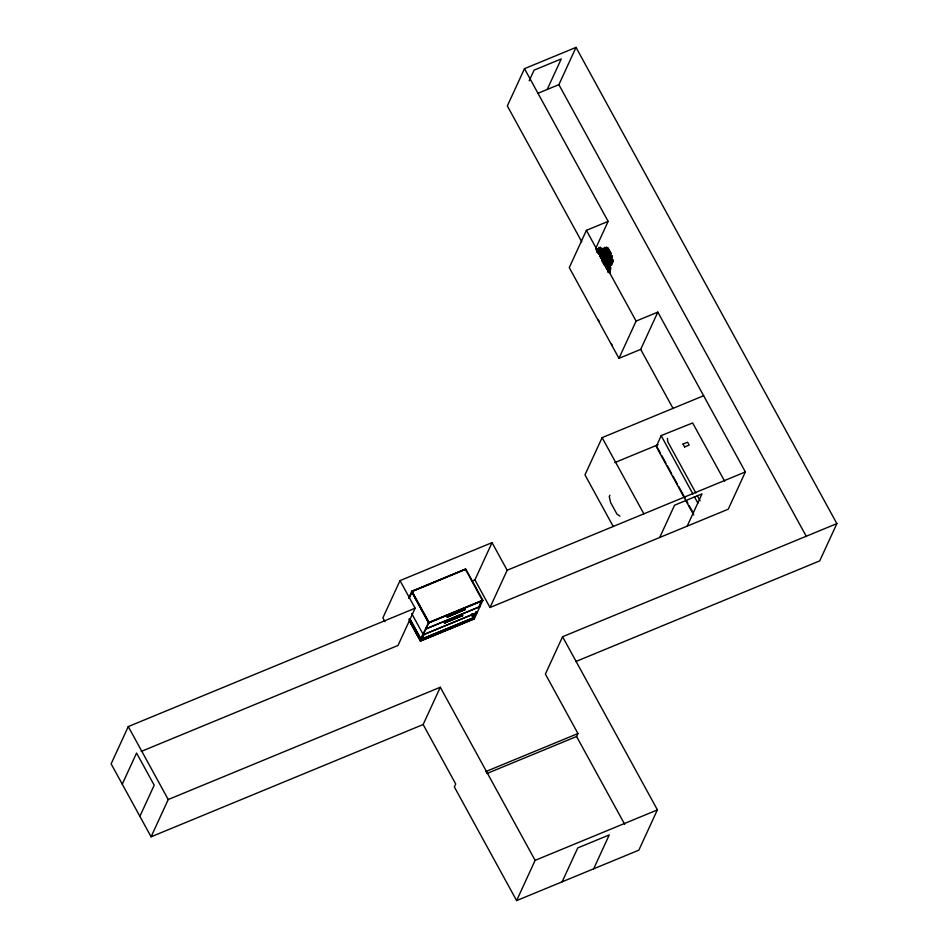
<?xml version="1.0" encoding="UTF-8"?>
<svg xmlns="http://www.w3.org/2000/svg" width="948" height="948" viewBox="0 0 948 948"><rect width="100%" height="100%" fill="white"/><g stroke="black" fill="none" stroke-linecap="round" stroke-linejoin="round"><path stroke-width="1.42" d="M609.173 258.697L611.614 257.927L610.05 257.181L610.974 256.043L609.434 256.292L609.066 255.522M604.658 263.106L605.073 261.909L604.528 261.091L603.935 262.347L603.84 260.025L605.108 259.219M608.225 254.929L608.249 253.744L607.49 254.502L606.222 253.365L606.803 252.263L605.559 252.749L605.262 251.801L604.125 252.595L605.274 254.36M610.085 263.129L609.386 265.037L610.702 265.582L610.844 264.741L612.076 264.776L611.105 263.899L611.898 263.414L610.678 262.703M606.27 262.158L604.457 263.994L605.073 264.018L605.476 262.786L604.409 262.952M608.474 249.928L608.391 251.125L609.742 251.599L608.758 252.132L609.374 253.069L608.106 253.009L607.312 249.857L607.644 250.533M610.476 260.605L610.559 259.894M604.303 265.523L604.48 264.16M601.53 251.967L601.056 250.627L602.466 251.493L602.999 249.905L603.651 251.445L605.037 250.924L604.8 252.926L600.925 253.377L600.736 252.464M599.871 256.635L599.563 255.605M603.84 262.525L604.978 264.397L604.362 264.184M598.686 253.791L601.127 253.614L601.008 254.668M606.637 258.188L606.353 256.624M603.568 251.718L605.037 250.793L604.623 251.599L605.997 251.872L606.779 251.066L606.696 252.132L607.573 252.215L607.087 253.317L605.357 252.761L605.334 251.019L606.009 251.812L604.729 252.334L605.381 253.377L603.663 252.725M599.788 249.822L599.539 251.232L598.413 251.173L598.591 252.808L600.274 252.654M598.615 251.907L598.757 251.137L597.11 250.616L596.908 251.694M667.416 438.438L667.748 441.685L695.879 493.031M604.409 254.917L605.049 252.843L605.215 253.874L606.104 253.626L605.618 254.384M605.713 263.106L606.542 262.217M609.564 262.513L610.085 260.51L608.498 259.278M603.212 258.52L603.023 259.444L601.482 258.555M601.316 251.907L601.565 250.746L600.511 251.339M601.553 252.666L601.861 253.803L602.786 253.258L602.241 252.512L601.139 253.495L599.93 253.021L600.771 252.524L600.084 251.706L601.174 252.097L601.376 251.03C603.129 252.239 600.475 254.005 602.892 254.147L601.364 252.405L601.648 254.467M600.546 252.429L600.771 253.4L599.563 253.46M609.92 262.371L608.095 259.124M602.347 254.799L602.383 253.709L600.44 254.479L600.653 253.519L599.515 253.424L600.534 252.915M606.767 252.689L606.412 253.827L607.727 254.194L606.59 255.285L607.064 253.922L606.045 254.834M602.43 252.559L601.162 254.562L599.954 254.1L600.795 253.649L599.871 252.725L601.162 253.341L600.274 252.784M610.465 260.309L609.481 261.541C611.093 263.556 605.369 259.29 607.194 263.449L608.237 263.378L607.632 263.994L608.32 264.788L609.149 264.255L608.403 263.757L608.889 262.857L606.187 265.12L605.962 264.042L605.073 264.16M465.575 569.404L482.603 600.783L428.686 622.955L411.645 591.576L465.741 569.049L482.828 600.262L428.982 622.575L411.811 591.22L465.681 569.049M423.626 633.513L422.867 633.821L423.258 634.757L477.152 612.491L476.844 611.685L473.751 618.7L421.457 640.279L473.585 618.653L471.843 615.169L473.68 618.594M425.605 628.026L426.079 628.891L479.889 606.684L479.451 605.748M465.338 609.374L447.278 617.089L446.757 615.619L464.698 608.225L465.338 609.374L447.255 617.077M462.482 615.596L461.96 614.126L462.6 615.323L444.541 622.978L462.482 615.596L444.399 622.777L462.624 615.276M473.301 617.764L475.41 613.178M475.908 612.124L476.417 612.906L475.979 611.958M420.485 641.049L409.489 621.035L420.485 641.049L474.296 618.843L472.282 615.003M411.728 613.593L423.365 634.793L477.176 612.586L476.749 611.756M600.748 257.323L600.546 254.372L602.312 253.898M607.49 263.817L608.012 264.456L606.661 265.286L606.329 264.528L607.49 263.817L609.363 264.551L609.528 266.056L608.296 265.582L607.68 266.329L607.301 265.215L605.973 265.298L606.519 264.065M601.482 257.169L603.035 257.252L603.402 258.46L604.231 257.418L605.642 258.389L605.369 256.991L606.696 256.742L605.191 255.877L605.571 255.107L602.11 256.991M606.258 267.49L606.779 266.779L607.952 267.573L608.166 266.637L609.434 266.838L608.486 265.926L609.327 265.393L607.941 264.765L606.85 266.625L608.071 267.846L607.158 267.703L607.17 268.841L606.447 267.928M606.625 254.526L607.099 253.329L609.054 254.254M608.877 262.217L605.369 262.063L605.985 262.122L605.535 263.366L606.708 263.805L605.736 264.065L606.21 265.393M724.592 481.086L692.644 422.962L661.23 435.559L656.277 446.603L693.735 514.989M661.159 435.653L692.952 494.086M608.983 255.581L609.291 254.858L610.382 255.818L609.943 256.398M492.048 542.635L474.912 579.892L490.021 607.502L507.168 570.234L492.048 542.635L400.009 580.614L415.129 608.213L128.276 726.583L111.129 763.851L151.088 836.8L423.152 724.533L440.299 687.241L535.122 860.346L516.613 900.6L454.353 786.947L455.715 783.984L423.152 724.533M122.256 784.162L136.571 753.044L154.204 785.217L139.889 816.335M151.088 836.8L168.234 799.531L440.299 687.241M575.886 661.503L819.724 560.884L836.871 523.616L576.017 47.4L524.481 68.671L507.334 105.927L581.776 241.823M529.209 80.758L534.103 70.128L561.252 58.93L547.197 89.479M537.694 93.402L558.882 84.656L576.017 47.4M400.009 580.614L382.874 617.871L384.935 621.639M408.588 598.259L411.811 591.22L428.958 622.469L420.379 641.014L474.332 618.748M409.382 597.844L412.522 591.268L412.973 592.038M524.481 68.671L608.13 221.382L586.397 230.352L569.262 267.609L618.961 358.344L640.694 349.385L657.829 312.117L745.377 471.938L728.23 509.206L490.021 607.502M415.129 608.213L397.994 645.47L141.216 751.432M595.889 247.997L608.13 221.382M409.726 618.807L421.007 639.343L423.638 633.608L424.159 634.378L421.576 640.125M447.112 616.875L465.065 609.493L464.674 608.225M421.173 639.39L474.059 617.444L476.702 611.721M479.984 604.587L481.596 601.079M480.091 604.623L481.703 601.115M474.296 618.843L482.828 600.262L428.875 622.528M618.961 358.344L636.096 321.088L657.829 312.117M703.629 395.731L602.11 437.632L584.975 474.889L613.273 526.555M609.896 495.235L609.268 496.598L610.619 502.499L616.97 514.112L619.968 516.139M836.871 523.616L562.567 636.736L545.384 674.087L577.948 733.539L576.585 736.501L486.952 773.497M682.987 443.972L684.681 446.994M659.725 537.469L674.561 505.213L702.018 493.884L687.182 526.14M562.152 881.806L577.735 847.939L609.244 834.927L593.661 868.806M605.452 265.63L606.009 264.433L607.218 265.108L606.613 263.793L607.929 263.354M607.312 251.576L607.621 249.774L609.386 249.537L608.817 250.793L610.204 251.232L608.889 251.67L609.398 252.891L605.132 250.639L607.004 251.493M609.197 267.644L609.303 266.743L610.488 266.803L610.109 267.454L611.045 268.083L609.967 268.166L610.417 269.125L609.422 268.545L609.066 269.196L610.026 270.085M602.644 261.458L603.189 260.463L604.492 260.7L603.935 259.977L602.94 260.973L602.288 260.108M599.823 255.593L599.859 255M604.397 263.568L606.578 262.501L607.206 263.212M599.385 253.566L599.954 252.618L600.143 253.803L600.357 252.867L598.994 253.234L599.278 254.479M610.275 268.651L610.488 270.002M601.399 251.564L601.008 249.999L602.063 250.462L602.134 251.611L601.281 251.706M608.829 259.361L609.493 258.33L609.967 259.408L609.173 259.041M605.322 266.518L606.21 266.317L606.199 264.504L607.585 264.385L606.507 263.011L604.551 263.307M599.906 254.396L602.549 255.569L601.802 257.323L601.02 256.813L601.956 258.816L602.987 257.086L603.343 257.595M603.461 260.356L605.073 259.468L605.262 260.416L606.353 260.404L605.571 261.127L606.365 261.814L604.22 260.582M603.627 251.848L603.224 251.042L602.75 251.658M610.157 261.636L610.512 260.048M600.985 252.346L598.792 253.116M600.546 256.624L601.648 256.801L600.973 256.09L602.039 254.372L604.48 254.574L604.433 255.569L603.615 255.296M602.786 254.585L603.71 252.998L605.713 253.317L606.341 254.23L604.848 255.427L606.021 255.948L606.613 253.791L605.594 252.926L605.725 253.827L604.788 253.685L605.76 255.166L604.694 255.225L605.014 253.637M608.26 254.431L607.004 256.15L608.059 257.453M609.588 256.173L610.405 255.202L610.571 256.173L612.396 255.818L611.093 256.884L612.408 257.643L610.868 257.844L610.749 258.994L609.718 258.283L608.877 258.828M607.988 264.705L608.533 264.042L609.256 264.741L609.244 263.698M607.727 262.122L608.462 262.691L607.538 262.276L606.341 264.362L607.348 265.558L607.336 264.717L608.32 264.788L607.443 264.054M596.031 249.371L596.565 249.905M607.075 268.865L607.609 267.609L608.983 267.277L608.438 266.589L609.315 265.843L608.201 265.95L608.26 265.049L607.147 265.487L608.355 268.154L607.798 269.149M606.293 258.437L607.04 257.69L606.234 257.536M609.363 261.921L610.014 261.304L608.829 260.984L608.521 259.823M602.099 255.308L601.66 255.723L603.343 255.533M598.354 319.95L599.255 321.633M605.191 265.12L606.613 264.587M411.586 591.742L465.468 569.369M428.686 622.955L411.669 591.671M426.055 628.797L479.925 606.625L479.463 605.855M604.089 259.823L604.634 259.432L604.551 260.297M603.912 261.826L604.765 261.245L602.94 261.364L603.971 261.743L603.698 262.608L605.95 262.075L602.999 260.167L602.193 260.724L602.075 259.302L603.224 259.077M609.564 255.012L608.77 255.545L609.671 256.6M604.255 263.757L605.156 263.923M602.229 261.743L604.338 261.115M601.601 256.707L602.608 256.244L602.312 257.453M603.366 251.504L604.042 251.208L603.047 250.225L601.613 250.213L601.731 250.995L599.847 250.367M608.024 251.102L608.948 250.71L609.611 253.045L606.4 251.599L607.099 250.592M605.322 263.011L606.495 263.141M614.754 462.6L658.066 444.731M683.034 444.055L687.573 442.183L689.16 445.074L684.622 446.946M472.199 581.005L474.912 579.892M507.168 570.234L745.377 471.938M429.053 621.71L420.189 639.817L408.849 619.127M423.697 633.643L422.915 633.856M421.007 639.308L474.142 617.551L471.903 613.569M485.601 771.648L577.948 733.539M535.11 860.369L657.343 809.936M516.613 900.6L638.845 850.166L657.391 809.841L562.567 636.736M605.902 261.684L605.286 261.944L605.227 259.645M612.989 261.221L611.59 261.778L612.538 263.07L610.832 262.383L610.476 263.817L609.86 262.3C607.964 262.383 609.303 260.641 610.133 261.684M608.272 269.659L609.777 268.497L610.536 269.635L609.754 269.919L610.251 271.152L609.185 270.607L608.782 271.436L608.403 270.417M602.418 261.233L603.307 260.937L603.129 261.612L604.362 261.956M606.353 255.77L608.284 255.652M607.988 261.375L608.96 261.814L607.775 259.788M607.099 269.398L608.735 270.5L608.616 269.173L610.239 269.137L608.971 268.177L609.848 267.502L606.554 267.727L606.696 269.078M608.012 271.187L609.718 272.349L608.367 272.562M606.305 257.062L607.289 256.884L606.187 256.351L606.578 255.474L605.227 255.403M606.329 268.616L608.912 269.113L608.9 270.334L607.135 269.647M610.536 258.958L608.652 258.508M607.787 260.878L609.019 260.724L608.178 261.518L609.031 262.312M611.377 259.053L609.066 258.413M605.902 259.408L606.353 260.202M599.657 254.811L600.831 254.704L600.534 253.732L601.814 254.064L601.565 256.434L600.262 256.221L600.724 255.533L599.657 254.811L600.902 254.277L600.783 255.344L602.774 255.202L603.189 256.067M612.242 345.333L611.306 343.65M596.363 250.296L597.607 250.699L598.247 248.696L596.185 248.969L597.039 249.632M600.38 250.864L602.027 249.988L601.506 248.933L600.973 249.798L600.037 249.277L600.368 249.999L599.409 250.296L600.179 250.639M601.861 259.017L601.684 258.401L602.537 258.579L602.703 259.539M609.185 264.089L608.332 264.113L608.474 265.084M608.13 261.778L609.493 261.79L608.699 261.316L609.576 260.38L608.272 260.653L608.095 259.977M600.558 255.64L601.293 255.652L601.151 254.87L602.063 255.249L601.992 256.849L601.696 256.007L600.759 256.268L601.245 255.557L600.463 255.083L601.352 254.514L599.788 254.787M607.135 259.776L605.334 260.487L606.305 260.83M608.047 271.59L608.071 272.242M464.591 569.843L465.041 570.577M412.38 591.327L412.89 592.097M606.234 266.826L607.111 266.921L606.898 267.952L606.151 267.763M601.873 255.273L599.764 254.953L599.835 255.853M605.262 264.065L605.855 265.594L604.836 265.12M607.028 260.617L607.111 262.276M604.777 253.554L604.137 253.412L605.381 254.408M602.324 255.45L602.774 256.481L601.553 255.605M605.286 256.991L606.779 256.896L607.17 258.069L606.234 257.88L606.163 258.757L605.594 257.903M606.542 260.273L604.362 259.42M604.907 252.393L605.997 252.689L605.357 251.872L606.4 251.327L605.073 251.303L605.298 250.284L604.03 250.497L604.326 251.694M600.404 258.176L601.293 258.437L600.807 257.797L601.589 257.37L600.511 256.73M606.246 266.981L607.147 267.253L606.957 266.009L605.191 265.902M597.074 251.433L599.669 250.983M602.478 251.564L601.245 251.184L602.134 253.294L602.004 252.535M607.846 270.334L609.173 270.761L607.976 268.805M601.103 254.052L602.62 254.538L602.821 252.962L605.239 254.834M607.834 259.503L610.109 260.333L610.595 259.005L609.6 258.946L609.6 257.69L608.723 258.697L607.881 257.738M610.702 262.193L611.579 262.501L610.69 261.458M608.284 258.2L606.827 257.026L607.348 256.41L607.656 257.098M610.441 259.847L611.804 260.392M607.881 259.835L609.043 260.309L608.024 260.487L609.576 263.011L608.343 262.928L607.111 264.409L606.993 263.319L608.225 263.793L607.004 263.26L608.083 260.819L608.272 261.387L604.871 259.385L604.397 260.854L603.71 259.349L602.667 259.823L603.141 258.591L602.442 258.176L605.772 257.974L605.879 259.598L605.215 258.887L606.222 259.005L606.222 257.88L607.004 259.159M608.533 259.527L609.742 260.036L608.225 260.356L608.652 261.458M599.195 252.097L598.425 251.765L598.792 250.876L597.524 250.627L597.062 251.955M609.671 254.337L610.488 254.728L610.263 253.934L611.294 253.649L610.322 253.152L610.832 252.358L608.249 253.483L609.41 255.403L610.939 255.036L609.908 254.289L610.713 253.472L609.434 253.673L609.244 252.82L609.386 253.46M600.44 250.805L598.698 249.727L597.347 250.082L598.816 251.836M609.872 264.302L608.225 263.497L607.881 266.258L607.917 264.255M603.035 263.414L603.817 263.793M607.798 267.028L609.801 266.862L608.782 266.198L609.754 265.061L608.403 265.096L608.924 265.914L608.912 264.919L609.73 264.836L609.493 264.042L607.715 264.978L607.277 263.378M607.087 262.975L607.692 263.307M606.59 255.213L606.732 257.003L608.106 257.015L607.23 254.846L608.225 256.695M608.272 268.391L607.384 267.004M606.424 264.326L605.914 264.006C604.196 264.824 607.384 266.044 605.334 265.227M610.761 262.478L612.017 263.319L610.121 259.005L611.626 258.792L613.178 260.072L611.91 260.83L612.716 261.719L611.626 261.293L611.46 261.944L613.119 261.921L611.744 260.984L612.669 259.894L611.318 260.013L610.939 259.207M599.574 252.204L598.425 251.41L598.638 252.31L597.347 252.713C597.868 253.566 600.345 253.424 599.089 252.547M607.668 264.812L608.628 265.487M602.596 258.105L602.17 257.252L603.153 256.564L603.212 257.394M608.189 256.126L606.957 255.545L608.675 256.991L610.512 256.292L609.185 255.581L610.097 254.254L608.545 254.716L608.26 253.566L607.265 255.51L607.182 254.621L607.751 255.048L608.746 253.898L608.592 254.621L609.789 255L608.723 255.533L609.457 256.718M603.438 260.108L604.469 260.913L603.106 260.676L603.153 261.992L602.276 260.83M607.455 259.278L608.77 259.799L607.893 260.226L608.604 261.067M607.941 270.512L609.066 271.756M609.078 267.763L609.493 267.099L609.979 268.474L609.043 268.047M605.523 263.437L604.445 260.582L603.307 260.108L603.746 261.15L603.805 260.001L604.646 260.084L604.231 259.302M604.006 254.076L604.599 254.976M558.882 84.656L806.404 536.568M586.397 230.352L636.096 321.088M640.694 349.385L673.104 408.552M697.29 495.603L700.098 500.734M694.363 496.669L697.894 503.115M656.763 446.484L660.294 452.931M661.704 455.514L665.946 463.24M667.356 465.824L671.587 473.55M672.997 476.133L677.239 483.859M678.65 486.442L685.001 498.044M686.411 500.615L687.821 503.198M689.232 505.77L693.474 513.508M602.11 437.632L643.846 513.828M576.585 736.501L624.696 824.333M409.868 618.748L421.113 639.343M128.276 726.583L168.234 799.531M608.095 263.485L608.711 264.682L608.675 263.888M604.374 261.47L603.971 260.392L604.231 261.233M604.279 252.204L604.646 253.009M599.468 250.793L599.74 251.694M596.92 250.947L597.204 251.967M608.071 265.63L609.054 267.063L608.711 268.225M599.693 253.294L599.729 254.597M604.942 257.69L603.651 257.216L604.942 257.69M609.931 270.915L610.168 272.574L609.931 270.915M603.461 250.236L603.438 250.853L605.156 249.703L604.421 248.044L603.971 248.874L602.821 248.293L603.343 249.525L602.276 249.751L603.461 250.236M607.028 248.246L606.59 249.478L608.415 250.509L609.054 249.537L607.028 248.246M600.665 247.345L600.594 248.423L601.672 248.625L601.115 249.691L598.567 248.566L599.053 247.298L599.823 248.139L600.665 247.345M607.668 259.456L607.526 260.534L606.981 259.408L606.045 260.19L605.985 258.863L608.213 258.531L608.604 259.598L607.668 259.456M600.214 252.168L599.989 253.46L601.305 252.974L600.688 250.308L598.852 250.118L599.764 251.362L598.733 251.824L600.214 252.168M605.95 260.131L605.523 260.676L606.554 261.672L607.111 261.304L605.95 260.131M609.244 255.996L609.552 258.567L608.746 258.022L608.237 258.757L607.443 257.761L609.244 255.996M607.17 257.489L605.654 259.325L606.542 261.174L607.253 259.811L608.533 260.676L607.964 258.982L608.924 258.567L608.166 257.204L607.17 257.489M444.019 621.497L444.565 622.99L444.043 621.521M602.667 252.061L604.469 252.962L605.168 251.741L604.042 251.943L604.006 250.782L603.366 251.741L602.584 251.125L602.667 252.061M603.734 253.673L602.975 254.028L603.378 254.882L604.22 254.787L603.734 253.673M611.152 261.873L611.898 263.26L610.915 263.378L611.069 264.895L609.825 263.805L609.09 264.563L609.043 263.26L608.249 263.129L611.152 261.873M603.343 255.723L602.952 256.517L601.861 255.794L601.98 254.811L603.58 254.87L604.208 256.233L603.343 255.723M606.376 258.709L605.606 259.657L606.945 259.859L607.218 259.077L606.376 258.709M606.981 256.647L607.218 257.797L605.677 258.022L605.808 256.6L606.981 256.647M608.355 248.281L607.55 249.324L608.355 249.632L607.123 249.822L603.995 248.838L604.978 248.566L604.374 247.381L605.725 247.866L606.542 247.037L607.04 248.175L608.355 248.281"/></g></svg>
